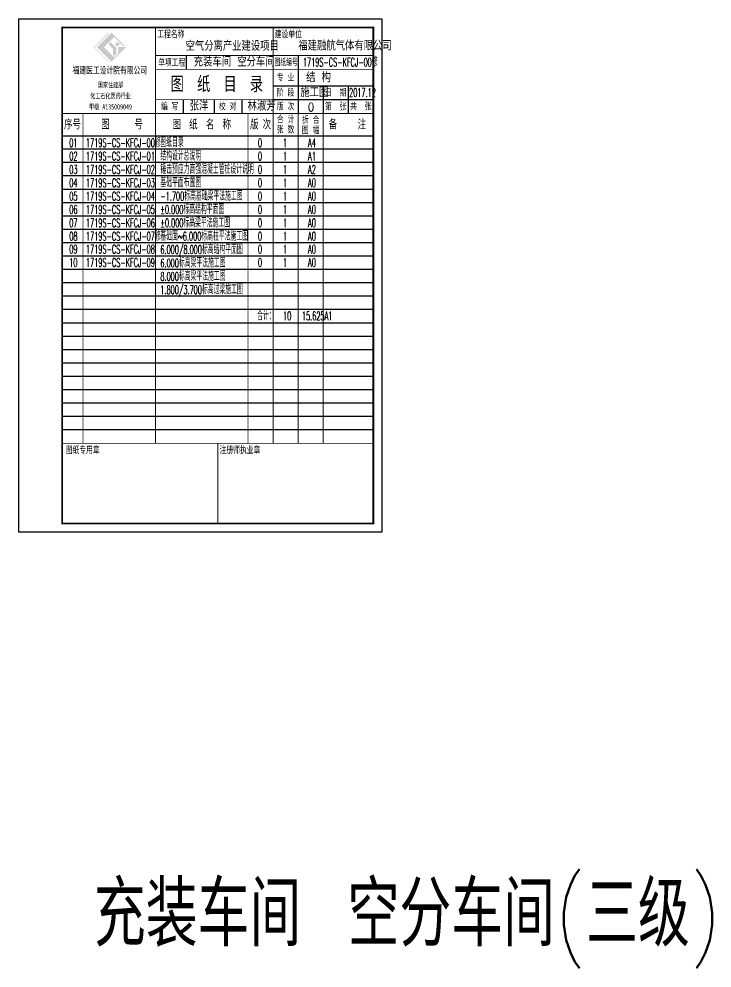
# Model space of a CAD drawing. Extents: x -21254 to 860439, y -324318 to 454338.
# Drawn here: x 437464 to 477559, y 399409 to 454338 of the extents above; entities that cross this region are included whole.
import ezdxf

# ---------------------------------------------------------------- set-up
doc = ezdxf.new("R2010")
doc.units = 0
doc.header["$LTSCALE"] = 1000
doc.header["$MEASUREMENT"] = 0
doc.layers.add('DIMENSION', color=3, linetype='CONTINUOUS')
doc.layers.add('FRAME', color=3, linetype='CONTINUOUS', lineweight=5)
doc.layers.add('PUB_TEXT', color=7, linetype='CONTINUOUS', lineweight=5)
doc.styles.add('_HZTXT', font='TXT', dxfattribs={"width": 0.8, "bigfont": 'HZTXT'})
doc.styles.add('FRAME', font='simhei.ttf', dxfattribs={"width": 0.7})

# ---------------------------------------------------------------- blocks, each defined once
blk = doc.blocks.new('图纸目录')
at = {"layer": 'DIMENSION'}
h = blk.add_hatch(color=7, dxfattribs=at)
h.paths.add_polyline_path([(-16075, 28069), (-15491, 28653), (-14981, 28143), (-14876, 28143), (-15642, 28908), (-16481, 28069), (-15642, 27230), (-14803, 28069), (-15252, 28069), (-15252, 27724), (-15491, 27485)], flags=0)
edge = h.paths.add_edge_path(flags=0)
edge.add_arc((-15597, 27960), 40, 0, 45, ccw=False)
edge.add_line((-15557, 27960), (-15557, 27623))
edge.add_line((-15557, 27623), (-15489, 27555))
edge.add_line((-15489, 27555), (-15374, 27670))
edge.add_line((-15374, 27670), (-15374, 28024))
edge.add_arc((-15414, 28024), 40, 360, 405)
edge.add_line((-15386, 28052), (-15671, 28337))
edge.add_arc((-15700, 28309), 40, 45, 135)
edge.add_line((-15728, 28337), (-15794, 28271))
edge.add_arc((-15766, 28243), 40, 135, 225)
edge.add_line((-15794, 28214), (-15568, 27988))
edge = h.paths.add_edge_path(flags=0)
edge.add_arc((-15306, 28239), 111, 0, 180)
edge.add_arc((-15306, 28239), 111, 180, 360)
h.paths.add_polyline_path([(-15850, 27230), (-15793, 27230), (-16622, 28058), (-15772, 28908), (-15828, 28908), (-16678, 28058)], flags=0)
at = {"layer": 'DIMENSION', "color": 7}
for p, q in [((-11300, 26783), (-11300, 27583)), ((-4850, 27583), (-4850, 24233)), ((-6300, 25833), (-500, 25833)), ((-3400, 25833), (-3400, 24233)), ((-1950, 25833), (-1950, 24233)), ((-11500, 25033), (-11500, 24233)), ((-9700, 25033), (-9700, 24233)), ((-8100, 25033), (-8100, 24233)), ((-6300, 25033), (-500, 25033)), ((-18500, 22933), (-500, 22933)), ((-500, 22159), (-18500, 22159)), ((-500, 21386), (-18500, 21386)), ((-500, 20612), (-18500, 20612)), ((-500, 19839), (-18500, 19839)), ((-500, 19065), (-18500, 19065)), ((-500, 18292), (-18500, 18292)), ((-500, 17518), (-18500, 17518)), ((-500, 16744), (-18500, 16744)), ((-500, 15971), (-18500, 15971)), ((-500, 15197), (-18500, 15197)), ((-500, 14424), (-18500, 14424)), ((-500, 13650), (-18500, 13650)), ((-500, 12877), (-18500, 12877)), ((-500, 12103), (-18500, 12103)), ((-500, 11330), (-18500, 11330)), ((-500, 10556), (-18500, 10556)), ((-500, 9783), (-18500, 9783)), ((-500, 9009), (-18500, 9009)), ((-500, 8235), (-18500, 8235)), ((-500, 7462), (-18500, 7462)), ((-500, 6688), (-18500, 6688)), ((-500, 5915), (-18500, 5915))]:
    blk.add_line(p, q, dxfattribs=at)
blk.add_lwpolyline([(-21000, 29700), (0, 29700), (0, 0), (-21000, 0)], close=True, dxfattribs=at)
blk.add_lwpolyline([(-18500, 500, 100, 100, 0), (-18500, 29200, 100, 100, 0), (-500, 29200, 100, 100, 0), (-500, 500, 100, 100, 0)], format="xyseb", close=True, dxfattribs=at)
for points in [[(-13100, 5141, 50, 50, 0), (-13100, 29200, 50, 50, 0)], [(-6300, 5141, 50, 50, 0), (-6300, 29200, 50, 50, 0)], [(-13100, 27583, 50, 50, 0), (-500, 27583, 50, 50, 0)], [(-13100, 26783, 50, 50, 0), (-500, 26783, 50, 50, 0)], [(-13100, 25033, 50, 50, 0), (-6300, 25033, 50, 50, 0)], [(-500, 24233, 50, 50, 0), (-18500, 24233, 50, 50, 0)], [(-17300, 5141, 50, 50, 0), (-17300, 24233, 50, 50, 0)], [(-7750, 5141, 50, 50, 0), (-7750, 24233, 50, 50, 0)], [(-4850, 5141, 50, 50, 0), (-4850, 24233, 50, 50, 0)], [(-3400, 5141, 50, 50, 0), (-3400, 24233, 50, 50, 0)], [(-500, 5141, 50, 50, 0), (-18500, 5141, 50, 50, 0)], [(-9500, 5141, 50, 50, 0), (-9500, 500, 50, 50, 0)]]:
    blk.add_lwpolyline(points, format="xyseb", dxfattribs=at)
at = {"layer": 'DIMENSION', "color": 7, "style": 'FRAME'}
for s, insert, char_height, width, attachment_point in [('工程名称', (-13000, 29031), 400, 2368.14, 1), ('建设单位 ', (-6200, 29031), 400, 2403.73, 1), ('{\\W0.6;图纸编号}', (-5544, 27191), 400, 1993.22, 5), ('单项工程', (-12163, 27173), 400, 2349.15, 5), ('图  纸  目  录', (-9551, 25908), 800, 8295.59, 5), ('阶 段', (-5575, 25433), 400, 1430.85, 5), ('日  期', (-2675, 25433), 400, 1618.31, 5), ('编 写', (-12283, 24633), 400, 1430.85, 5), ('校 对', (-8928, 24633), 400, 1459.32, 5), ('版 次', (-5575, 24633), 400, 1449.83, 5), ('第  张', (-2675, 24633), 400, 1746.44, 5), ('共  张', (-1225, 24633), 400, 1741.69, 5), ('序号', (-17900, 23586), 500, 1429.66, 5), ('图      号', (-15041, 23586), 500, 3666.1, 5), ('合 计', (-5575, 23885), 400, 1461.69, 5), ('折 合', (-4125, 23854), 400, 1452.2, 5), ('备     注', (-2000, 23586), 500, 3336.86, 5), ('张 数', (-5575, 23297), 400, 1445.08, 5), ('图 幅', (-4125, 23255), 400, 1409.49, 5), ('图纸专用章', (-17316, 4741), 400, 2928.14, 5), ('注册师执业章', (-8216, 4741), 400, 3554.58, 5)]:
    blk.add_mtext(s, dxfattribs=dict(at, insert=insert, char_height=char_height, width=width, attachment_point=attachment_point))
at = {"layer": 'FRAME', "color": 7, "attachment_point": 5, "style": 'FRAME'}
for s, insert, char_height, width in [('福建医工设计院有限公司', (-15746, 26713), 400, 6572.88), ('国家住建部', (-15704, 25865), 300, 2208.56), ('化工石化医药行业', (-15704, 25231), 300, 3586.02), ('甲级 A135009049', (-15704, 24597), 300, 3329.75), ('图  纸  名  称', (-10425, 23583), 500, 5350), ('版 次', (-7025, 23583), 500, 1450)]:
    blk.add_mtext(s, dxfattribs=dict(at, insert=insert, char_height=char_height, width=width))
at = {"layer": 'FRAME', "insert": (-5575, 26308), "char_height": 400, "width": 1450, "attachment_point": 5, "style": 'FRAME'}
blk.add_mtext('{\\C7;专 业}', dxfattribs=at)

msp = doc.modelspace()

# ---------------------------------------------------------------- block references
at = {"layer": 'PUB_TEXT', "color": 3}
msp.add_blockref('图纸目录', (458464.032, 424638.363), dxfattribs=at)

# ---------------------------------------------------------------- texts
at = {"layer": 'PUB_TEXT', "color": 3, "style": '_HZTXT'}
for s, width, p in [('空气分离产业建设项目', 0.8, (447099.568, 452503.52)), ('福建融航气体有限公司', 0.8, (453624.237, 452523.072)), ('充装车间 空分车间', 0.8, (447573.2, 451590.17)), ('1719S-CS-KFCJ-00修', 0.5, (453887.7, 451588.67)), ('结 构', 0.8, (454075.7, 450686.67)), ('施工图', 0.8, (453741.7, 449826.67)), ('2017.12', 0.5, (456562.7, 449826.67)), ('张洋', 0.8, (447341.2, 449040.67)), ('林淑芳', 0.8, (450690.7, 449040.67)), ('0', 0.8, (454185.866, 448992.67)), ('01', 0.5, (440372.7, 446926.17)), ('1719S-CS-KFCJ-00修', 0.5, (441339.2, 446926.17)), ('图纸目录', 0.5, (445643.884, 446926.17)), ('0', 0.5, (451291.96, 446926.17)), ('1', 0.5, (452741.96, 446926.17)), ('A4', 0.5, (454191.96, 446926.17)), ('02', 0.5, (440372.7, 446152.626)), ('1719S-CS-KFCJ-01', 0.5, (441339.2, 446152.626)), ('结构设计总说明 ', 0.5, (445643.884, 446152.626)), ('0', 0.5, (451291.96, 446152.626)), ('1', 0.5, (452741.96, 446152.626)), ('A1', 0.5, (454191.96, 446152.626)), ('03', 0.5, (440372.7, 445379.083)), ('1719S-CS-KFCJ-02', 0.5, (441339.2, 445379.083)), ('锤击预应力高强混凝土管桩设计说明', 0.5, (445643.884, 445379.083)), ('0', 0.5, (451291.96, 445379.083)), ('1', 0.5, (452741.96, 445379.083)), ('A2', 0.5, (454191.96, 445379.083)), ('04', 0.5, (440372.7, 444605.539)), ('1719S-CS-KFCJ-03', 0.5, (441339.2, 444605.539)), ('基础平面布置图', 0.5, (445643.884, 444605.539)), ('0', 0.5, (451291.96, 444605.539)), ('1', 0.5, (452741.96, 444605.539)), ('A0', 0.5, (454191.96, 444605.539)), ('-1.700标高基础梁平法施工图', 0.5, (445643.884, 443831.995)), ('05', 0.5, (440372.7, 443831.995)), ('1719S-CS-KFCJ-04', 0.5, (441339.2, 443831.995)), ('0', 0.5, (451291.96, 443831.995)), ('1', 0.5, (452741.96, 443831.995)), ('A0', 0.5, (454191.96, 443831.995)), ('06', 0.5, (440372.7, 443058.451)), ('1719S-CS-KFCJ-05', 0.5, (441339.2, 443058.451)), ('%%P0.000标高结构平面图', 0.5, (445643.884, 443058.451)), ('0', 0.5, (451291.96, 443058.451)), ('1', 0.5, (452741.96, 443058.451)), ('A0', 0.5, (454191.96, 443058.451)), ('07', 0.5, (440372.7, 442284.908)), ('1719S-CS-KFCJ-06', 0.5, (441339.2, 442284.908)), ('%%P0.000标高梁平法施工图', 0.5, (445643.884, 442284.908)), ('0', 0.5, (451291.96, 442284.908)), ('1', 0.5, (452741.96, 442284.908)), ('A0', 0.5, (454191.96, 442284.908)), ('08', 0.5, (440372.7, 441511.364)), ('1719S-CS-KFCJ-07修', 0.5, (441339.2, 441511.364)), ('基础面~6.000标高柱平法施工图', 0.5, (445643.884, 441511.364)), ('0', 0.5, (451291.96, 441511.364)), ('1', 0.5, (452741.96, 441511.364)), ('A0', 0.5, (454191.96, 441511.364)), ('09', 0.5, (440372.7, 440767.335)), ('1719S-CS-KFCJ-08', 0.5, (441339.2, 440767.335)), ('6.000/8.000标高结构平面图', 0.5, (445643.884, 440737.82)), ('0', 0.5, (451291.96, 440767.335)), ('1', 0.5, (452741.96, 440767.335)), ('A0', 0.5, (454191.96, 440767.335)), ('10', 0.5, (440372.7, 439993.791)), ('1719S-CS-KFCJ-09', 0.5, (441339.2, 439993.791)), ('6.000标高梁平法施工图', 0.5, (445643.884, 439964.277)), ('0', 0.5, (451291.96, 439993.791)), ('1', 0.5, (452741.96, 439993.791)), ('A0', 0.5, (454191.96, 439993.791)), ('8.000标高梁平法施工图', 0.5, (445643.884, 439190.733)), ('1.800/3.700标高过梁施工图', 0.5, (445643.884, 438417.189)), ('合计：', 0.5, (451240.948, 436899.617)), ('10', 0.5, (452741.96, 436899.617)), ('15.625A1', 0.5, (453833.668, 436899.617))]:
    msp.add_text(s, height=500, dxfattribs=dict(at, width=width)).set_placement(p)
at = {"layer": 'PUB_TEXT', "style": '_HZTXT', "width": 0.8}
msp.add_text('充装车间 空分车间(三级)', height=3750, dxfattribs=at).set_placement((441799.178, 400659.463))

doc.saveas('drawing.dxf')
